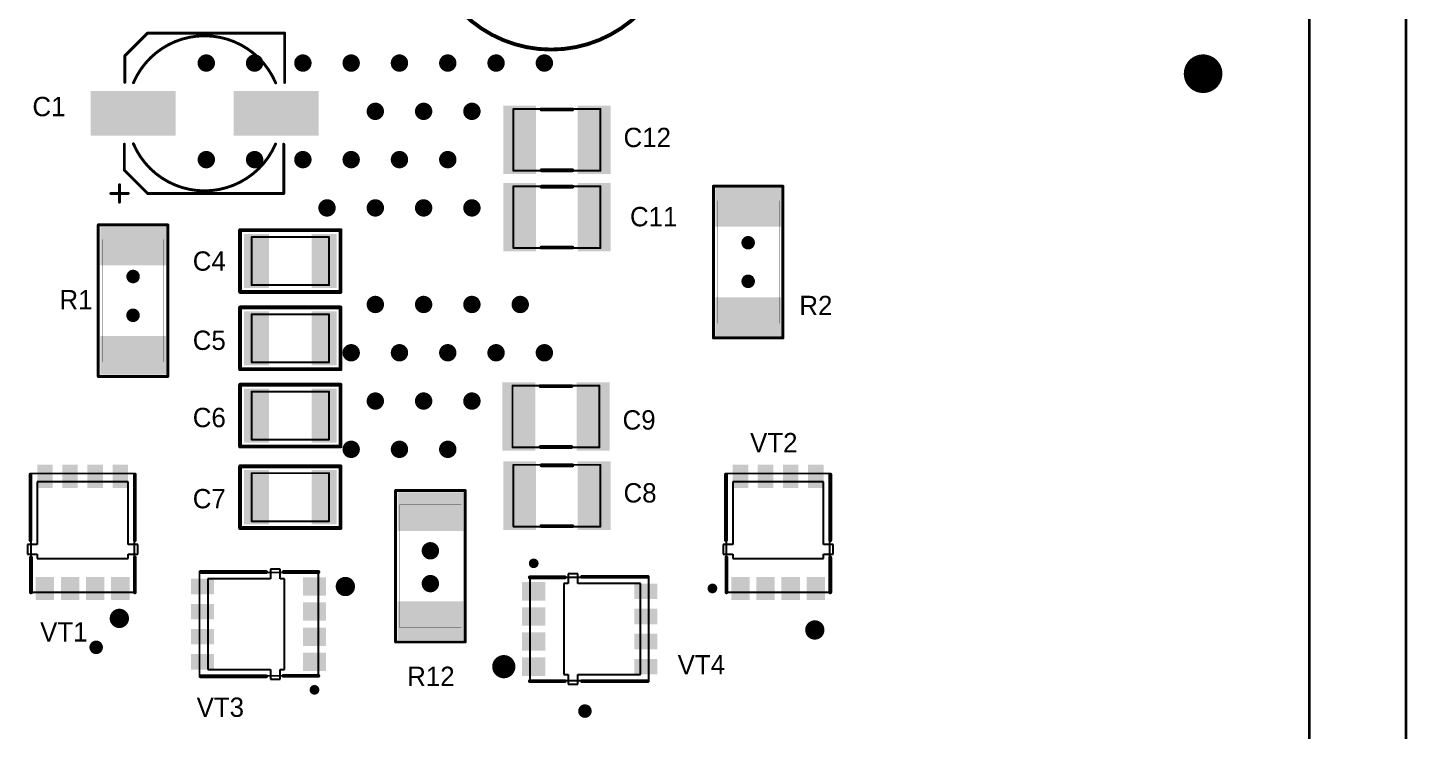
# Model space of a CAD drawing. Header units: millimetres. Extents: x 401 to 511, y 209 to 411.
# Drawn here: x 439.5 to 510.9, y 327.9 to 364.3 of the extents above; entities that cross this region are included whole.
import ezdxf

# ---------------------------------------------------------------- set-up
doc = ezdxf.new("R2010")
doc.units = ezdxf.units.MM
for name, color, linetype in [('BottomSolder', 6, 'Continuous'), ('KeepOutLayer', 6, 'Continuous'), ('Mechanical1', 6, 'Continuous'), ('MultiLayer', 9, 'Continuous'), ('TopOverlay', 2, 'Continuous'), ('TopSolder', 216, 'Continuous')]:
    doc.layers.add(name, color=color, linetype=linetype)

msp = doc.modelspace()

# ---------------------------------------------------------------- linework, layer by layer
at = {"layer": 'BottomSolder'}
for points, const_width in [([(448.525, 362.5, 1), (448.975, 362.5, 1)], 0.45), ([(451.025, 362.5, 1), (451.475, 362.5, 1)], 0.45), ([(453.525, 362.5, 1), (453.975, 362.5, 1)], 0.45), ([(456.025, 362.5, 1), (456.475, 362.5, 1)], 0.45), ([(458.525, 362.5, 1), (458.975, 362.5, 1)], 0.45), ([(461.025, 362.5, 1), (461.475, 362.5, 1)], 0.45), ([(463.525, 362.5, 1), (463.975, 362.5, 1)], 0.45), ([(466.025, 362.5, 1), (466.475, 362.5, 1)], 0.45), ([(499.85, 361.948, 1), (500.85, 361.948, 1)], 1), ([(457.275, 360, 1), (457.725, 360, 1)], 0.45), ([(459.775, 360, 1), (460.225, 360, 1)], 0.45), ([(462.275, 360, 1), (462.725, 360, 1)], 0.45), ([(448.525, 357.5, 1), (448.975, 357.5, 1)], 0.45), ([(451.025, 357.5, 1), (451.475, 357.5, 1)], 0.45), ([(453.525, 357.5, 1), (453.975, 357.5, 1)], 0.45), ([(456.025, 357.5, 1), (456.475, 357.5, 1)], 0.45), ([(458.525, 357.5, 1), (458.975, 357.5, 1)], 0.45), ([(461.025, 357.5, 1), (461.475, 357.5, 1)], 0.45), ([(454.775, 355, 1), (455.225, 355, 1)], 0.45), ([(457.275, 355, 1), (457.725, 355, 1)], 0.45), ([(459.775, 355, 1), (460.225, 355, 1)], 0.45), ([(462.275, 355, 1), (462.725, 355, 1)], 0.45), ([(476.625, 353.198, 1), (476.975, 353.198, 1)], 0.35), ([(444.784, 351.448, 1), (445.134, 351.448, 1)], 0.35), ([(476.625, 351.198, 1), (476.975, 351.198, 1)], 0.35), ([(457.275, 350, 1), (457.725, 350, 1)], 0.45), ([(459.775, 350, 1), (460.225, 350, 1)], 0.45), ([(462.275, 350, 1), (462.725, 350, 1)], 0.45), ([(464.775, 350, 1), (465.225, 350, 1)], 0.45), ([(444.782, 349.44, 1), (445.132, 349.44, 1)], 0.35), ([(456.025, 347.5, 1), (456.475, 347.5, 1)], 0.45), ([(458.525, 347.5, 1), (458.975, 347.5, 1)], 0.45), ([(461.025, 347.5, 1), (461.475, 347.5, 1)], 0.45), ([(463.525, 347.5, 1), (463.975, 347.5, 1)], 0.45), ([(466.025, 347.5, 1), (466.475, 347.5, 1)], 0.45), ([(457.275, 345, 1), (457.725, 345, 1)], 0.45), ([(459.775, 345, 1), (460.225, 345, 1)], 0.45), ([(462.275, 345, 1), (462.725, 345, 1)], 0.45), ([(456.025, 342.5, 1), (456.475, 342.5, 1)], 0.45), ([(458.525, 342.5, 1), (458.975, 342.5, 1)], 0.45), ([(461.025, 342.5, 1), (461.475, 342.5, 1)], 0.45), ([(460.125, 337.248, 1), (460.575, 337.248, 1)], 0.45), ([(455.7, 335.398, 1), (456.2, 335.398, 1)], 0.5), ([(460.125, 335.548, 1), (460.575, 335.548, 1)], 0.45), ([(444, 333.748, 1), (444.5, 333.748, 1)], 0.5), ([(480, 333.148, 1), (480.5, 333.148, 1)], 0.5), ([(442.875, 332.248, 1), (443.225, 332.248, 1)], 0.35), ([(463.85, 331.248, 1), (464.45, 331.248, 1)], 0.6), ([(468.175, 328.948, 1), (468.525, 328.948, 1)], 0.35)]:
    msp.add_lwpolyline(points, format="xyb", close=True, dxfattribs=dict(at, const_width=const_width))
at = {"layer": 'KeepOutLayer', "const_width": 0.15}
for points in [[(505.85, 210.448), (505.85, 410.448)], [(510.85, 210.448), (510.85, 410.448)]]:
    msp.add_lwpolyline(points, dxfattribs=at)
at = {"layer": 'Mechanical1'}
for points, const_width in [([(473.1, 369.698, 1), (460.1, 369.698, 1)], 0.1), ([(445.671, 364.048, 1), (445.746, 364.048, 1)], 0.075), ([(445.671, 364.048, 1), (445.746, 364.048, 1)], 0.075), ([(452.771, 364.048, 1), (452.846, 364.048, 1)], 0.075), ([(452.771, 364.048, 1), (452.846, 364.048, 1)], 0.075), ([(444.496, 362.873, 1), (444.571, 362.873, 1)], 0.075), ([(444.496, 362.873, 1), (444.571, 362.873, 1)], 0.075), ([(444.496, 361.498, 1), (444.571, 361.498, 1)], 0.075), ([(444.945, 361.487, 1), (445.02, 361.487, 1)], 0.075), ([(452.303, 361.475, 1), (452.378, 361.475, 1)], 0.075), ([(452.771, 361.498, 1), (452.846, 361.498, 1)], 0.075), ([(464.625, 360.123, 1), (464.675, 360.123, 1)], 0.05), ([(464.625, 360.123, 1), (464.675, 360.123, 1)], 0.05), ([(469.125, 360.123, 1), (469.175, 360.123, 1)], 0.05), ([(469.125, 360.123, 1), (469.175, 360.123, 1)], 0.05), ([(444.471, 358.298, 1), (444.546, 358.298, 1)], 0.075), ([(444.94, 358.32, 1), (445.015, 358.32, 1)], 0.075), ([(452.298, 358.308, 1), (452.373, 358.308, 1)], 0.075), ([(452.721, 358.298, 1), (452.796, 358.298, 1)], 0.075), ([(444.471, 356.948, 1), (444.546, 356.948, 1)], 0.075), ([(444.471, 356.948, 1), (444.546, 356.948, 1)], 0.075), ([(464.625, 356.923, 1), (464.675, 356.923, 1)], 0.05), ([(464.625, 356.923, 1), (464.675, 356.923, 1)], 0.05), ([(469.125, 356.923, 1), (469.175, 356.923, 1)], 0.05), ([(469.125, 356.923, 1), (469.175, 356.923, 1)], 0.05), ([(443.771, 355.748, 1), (443.846, 355.748, 1)], 0.075), ([(444.221, 356.198, 1), (444.296, 356.198, 1)], 0.075), ([(444.671, 355.748, 1), (444.746, 355.748, 1)], 0.075), ([(445.671, 355.748, 1), (445.746, 355.748, 1)], 0.075), ([(445.671, 355.748, 1), (445.746, 355.748, 1)], 0.075), ([(452.721, 355.748, 1), (452.796, 355.748, 1)], 0.075), ([(452.721, 355.748, 1), (452.796, 355.748, 1)], 0.075), ([(464.625, 356.123, 1), (464.675, 356.123, 1)], 0.05), ([(464.625, 356.123, 1), (464.675, 356.123, 1)], 0.05), ([(469.125, 356.123, 1), (469.175, 356.123, 1)], 0.05), ([(469.125, 356.123, 1), (469.175, 356.123, 1)], 0.05), ([(444.221, 355.298, 1), (444.296, 355.298, 1)], 0.075), ([(475.198, 355.373, 1), (475.203, 355.373, 1)], 0.005), ([(475.198, 355.373, 1), (475.203, 355.373, 1)], 0.005), ([(478.398, 355.373, 1), (478.403, 355.373, 1)], 0.005), ([(478.398, 355.373, 1), (478.403, 355.373, 1)], 0.005), ([(443.355, 353.373, 1), (443.36, 353.373, 1)], 0.005), ([(443.355, 353.373, 1), (443.36, 353.373, 1)], 0.005), ([(446.555, 353.373, 1), (446.56, 353.373, 1)], 0.005), ([(446.555, 353.373, 1), (446.56, 353.373, 1)], 0.005), ([(451.075, 353.492, 1), (451.125, 353.492, 1)], 0.05), ([(451.075, 353.492, 1), (451.125, 353.492, 1)], 0.05), ([(455.075, 353.492, 1), (455.125, 353.492, 1)], 0.05), ([(455.075, 353.492, 1), (455.125, 353.492, 1)], 0.05), ([(464.625, 352.923, 1), (464.675, 352.923, 1)], 0.05), ([(464.625, 352.923, 1), (464.675, 352.923, 1)], 0.05), ([(469.125, 352.923, 1), (469.175, 352.923, 1)], 0.05), ([(469.125, 352.923, 1), (469.175, 352.923, 1)], 0.05), ([(451.075, 351.003, 1), (451.125, 351.003, 1)], 0.05), ([(451.075, 351.003, 1), (451.125, 351.003, 1)], 0.05), ([(455.075, 351.003, 1), (455.125, 351.003, 1)], 0.05), ([(455.075, 351.003, 1), (455.125, 351.003, 1)], 0.05), ([(451.075, 349.492, 1), (451.125, 349.492, 1)], 0.05), ([(451.075, 349.492, 1), (451.125, 349.492, 1)], 0.05), ([(455.075, 349.492, 1), (455.125, 349.492, 1)], 0.05), ([(455.075, 349.492, 1), (455.125, 349.492, 1)], 0.05), ([(475.198, 349.023, 1), (475.203, 349.023, 1)], 0.005), ([(475.198, 349.023, 1), (475.203, 349.023, 1)], 0.005), ([(478.398, 349.023, 1), (478.403, 349.023, 1)], 0.005), ([(478.398, 349.023, 1), (478.403, 349.023, 1)], 0.005), ([(443.355, 347.023, 1), (443.36, 347.023, 1)], 0.005), ([(443.355, 347.023, 1), (443.36, 347.023, 1)], 0.005), ([(446.555, 347.023, 1), (446.56, 347.023, 1)], 0.005), ([(446.555, 347.023, 1), (446.56, 347.023, 1)], 0.005), ([(451.075, 347.003, 1), (451.125, 347.003, 1)], 0.05), ([(451.075, 347.003, 1), (451.125, 347.003, 1)], 0.05), ([(455.075, 347.003, 1), (455.125, 347.003, 1)], 0.05), ([(455.075, 347.003, 1), (455.125, 347.003, 1)], 0.05), ([(464.575, 345.798, 1), (464.625, 345.798, 1)], 0.05), ([(464.575, 345.798, 1), (464.625, 345.798, 1)], 0.05), ([(469.075, 345.798, 1), (469.125, 345.798, 1)], 0.05), ([(469.075, 345.798, 1), (469.125, 345.798, 1)], 0.05), ([(451.075, 345.492, 1), (451.125, 345.492, 1)], 0.05), ([(451.075, 345.492, 1), (451.125, 345.492, 1)], 0.05), ([(455.075, 345.492, 1), (455.125, 345.492, 1)], 0.05), ([(455.075, 345.492, 1), (455.125, 345.492, 1)], 0.05), ([(451.075, 343.003, 1), (451.125, 343.003, 1)], 0.05), ([(451.075, 343.003, 1), (451.125, 343.003, 1)], 0.05), ([(455.075, 343.003, 1), (455.125, 343.003, 1)], 0.05), ([(455.075, 343.003, 1), (455.125, 343.003, 1)], 0.05), ([(464.575, 342.598, 1), (464.625, 342.598, 1)], 0.05), ([(464.575, 342.598, 1), (464.625, 342.598, 1)], 0.05), ([(469.075, 342.598, 1), (469.125, 342.598, 1)], 0.05), ([(469.075, 342.598, 1), (469.125, 342.598, 1)], 0.05), ([(464.625, 341.698, 1), (464.675, 341.698, 1)], 0.05), ([(464.625, 341.698, 1), (464.675, 341.698, 1)], 0.05), ([(469.125, 341.698, 1), (469.175, 341.698, 1)], 0.05), ([(469.125, 341.698, 1), (469.175, 341.698, 1)], 0.05), ([(439.65, 341.248, 1), (439.7, 341.248, 1)], 0.05), ([(439.65, 341.248, 1), (439.7, 341.248, 1)], 0.05), ([(445, 341.248, 1), (445.05, 341.248, 1)], 0.05), ([(445, 341.248, 1), (445.05, 341.248, 1)], 0.05), ([(451.075, 341.267, 1), (451.125, 341.267, 1)], 0.05), ([(451.075, 341.267, 1), (451.125, 341.267, 1)], 0.05), ([(455.075, 341.267, 1), (455.125, 341.267, 1)], 0.05), ([(455.075, 341.267, 1), (455.125, 341.267, 1)], 0.05), ([(475.65, 341.248, 1), (475.7, 341.248, 1)], 0.05), ([(475.65, 341.248, 1), (475.7, 341.248, 1)], 0.05), ([(481, 341.248, 1), (481.05, 341.248, 1)], 0.05), ([(481, 341.248, 1), (481.05, 341.248, 1)], 0.05), ([(458.748, 339.623, 1), (458.753, 339.623, 1)], 0.005), ([(458.748, 339.623, 1), (458.753, 339.623, 1)], 0.005), ([(461.948, 339.623, 1), (461.953, 339.623, 1)], 0.005), ([(461.948, 339.623, 1), (461.953, 339.623, 1)], 0.005), ([(451.075, 338.778, 1), (451.125, 338.778, 1)], 0.05), ([(451.075, 338.778, 1), (451.125, 338.778, 1)], 0.05), ([(455.075, 338.778, 1), (455.125, 338.778, 1)], 0.05), ([(455.075, 338.778, 1), (455.125, 338.778, 1)], 0.05), ([(464.625, 338.498, 1), (464.675, 338.498, 1)], 0.05), ([(464.625, 338.498, 1), (464.675, 338.498, 1)], 0.05), ([(469.125, 338.498, 1), (469.175, 338.498, 1)], 0.05), ([(469.125, 338.498, 1), (469.175, 338.498, 1)], 0.05), ([(465.575, 336.598, 1), (465.825, 336.598, 1)], 0.25), ([(448.375, 336.123, 1), (448.425, 336.123, 1)], 0.05), ([(448.375, 336.123, 1), (448.425, 336.123, 1)], 0.05), ([(454.525, 336.123, 1), (454.575, 336.123, 1)], 0.05), ([(454.525, 336.123, 1), (454.575, 336.123, 1)], 0.05), ([(465.475, 335.872, 1), (465.525, 335.872, 1)], 0.05), ([(465.475, 335.872, 1), (465.525, 335.872, 1)], 0.05), ([(471.625, 335.872, 1), (471.675, 335.872, 1)], 0.05), ([(471.625, 335.872, 1), (471.675, 335.872, 1)], 0.05), ([(439.65, 335.098, 1), (439.7, 335.098, 1)], 0.05), ([(439.65, 335.098, 1), (439.7, 335.098, 1)], 0.05), ([(445, 335.098, 1), (445.05, 335.098, 1)], 0.05), ([(445, 335.098, 1), (445.05, 335.098, 1)], 0.05), ([(474.825, 335.298, 1), (475.075, 335.298, 1)], 0.25), ([(475.65, 335.098, 1), (475.7, 335.098, 1)], 0.05), ([(475.65, 335.098, 1), (475.7, 335.098, 1)], 0.05), ([(481, 335.098, 1), (481.05, 335.098, 1)], 0.05), ([(481, 335.098, 1), (481.05, 335.098, 1)], 0.05), ([(458.748, 333.273, 1), (458.753, 333.273, 1)], 0.005), ([(458.748, 333.273, 1), (458.753, 333.273, 1)], 0.005), ([(461.948, 333.273, 1), (461.953, 333.273, 1)], 0.005), ([(461.948, 333.273, 1), (461.953, 333.273, 1)], 0.005), ([(448.375, 330.773, 1), (448.425, 330.773, 1)], 0.05), ([(448.375, 330.773, 1), (448.425, 330.773, 1)], 0.05), ([(454.525, 330.773, 1), (454.575, 330.773, 1)], 0.05), ([(454.525, 330.773, 1), (454.575, 330.773, 1)], 0.05), ([(454.225, 330.048, 1), (454.475, 330.048, 1)], 0.25), ([(465.475, 330.522, 1), (465.525, 330.522, 1)], 0.05), ([(465.475, 330.522, 1), (465.525, 330.522, 1)], 0.05), ([(471.625, 330.522, 1), (471.675, 330.522, 1)], 0.05), ([(471.625, 330.522, 1), (471.675, 330.522, 1)], 0.05)]:
    msp.add_lwpolyline(points, format="xyb", close=True, dxfattribs=dict(at, const_width=const_width))
for points, const_width in [([(444.534, 362.873), (445.709, 364.048)], 0.15), ([(445.709, 364.048), (452.809, 364.048)], 0.15), ([(452.809, 361.498), (452.809, 364.048)], 0.15), ([(444.534, 361.498), (444.534, 362.873)], 0.15), ([(464.65, 360.123), (469.15, 360.123)], 0.1), ([(464.65, 356.923), (464.65, 360.123)], 0.1), ([(469.15, 356.923), (469.15, 360.123)], 0.1), ([(444.509, 356.948), (444.509, 358.298)], 0.15), ([(452.759, 355.748), (452.759, 358.298)], 0.15), ([(444.509, 356.948), (445.709, 355.748)], 0.15), ([(464.65, 356.923), (469.15, 356.923)], 0.1), ([(443.809, 355.748), (444.709, 355.748)], 0.15), ([(444.259, 355.298), (444.259, 356.198)], 0.15), ([(445.709, 355.748), (452.759, 355.748)], 0.15), ([(464.65, 356.123), (469.15, 356.123)], 0.1), ([(464.65, 352.923), (464.65, 356.123)], 0.1), ([(469.15, 352.923), (469.15, 356.123)], 0.1), ([(475.2, 355.373), (478.4, 355.373)], 0.01), ([(475.2, 349.023), (475.2, 355.373)], 0.01), ([(478.4, 349.023), (478.4, 355.373)], 0.01), ([(443.357, 353.373), (446.557, 353.373)], 0.01), ([(443.357, 347.023), (443.357, 353.373)], 0.01), ([(446.557, 347.023), (446.557, 353.373)], 0.01), ([(451.1, 353.492), (455.1, 353.492)], 0.1), ([(451.1, 351.003), (451.1, 353.492)], 0.1), ([(455.1, 351.003), (455.1, 353.492)], 0.1), ([(464.65, 352.923), (469.15, 352.923)], 0.1), ([(451.1, 351.003), (455.1, 351.003)], 0.1), ([(451.1, 349.492), (455.1, 349.492)], 0.1), ([(451.1, 347.003), (451.1, 349.492)], 0.1), ([(455.1, 347.003), (455.1, 349.492)], 0.1), ([(475.2, 349.023), (478.4, 349.023)], 0.01), ([(443.357, 347.023), (446.557, 347.023)], 0.01), ([(451.1, 347.003), (455.1, 347.003)], 0.1), ([(464.6, 345.798), (469.1, 345.798)], 0.1), ([(464.6, 342.598), (464.6, 345.798)], 0.1), ([(469.1, 342.598), (469.1, 345.798)], 0.1), ([(451.1, 345.492), (455.1, 345.492)], 0.1), ([(451.1, 343.003), (451.1, 345.492)], 0.1), ([(455.1, 343.003), (455.1, 345.492)], 0.1), ([(451.1, 343.003), (455.1, 343.003)], 0.1), ([(464.6, 342.598), (469.1, 342.598)], 0.1), ([(464.65, 341.698), (469.15, 341.698)], 0.1), ([(464.65, 338.498), (464.65, 341.698)], 0.1), ([(469.15, 338.498), (469.15, 341.698)], 0.1), ([(439.675, 341.248), (445.025, 341.248)], 0.1), ([(439.675, 335.098), (439.675, 341.248)], 0.1), ([(445.025, 335.098), (445.025, 341.248)], 0.1), ([(451.1, 341.267), (455.1, 341.267)], 0.1), ([(451.1, 338.778), (451.1, 341.267)], 0.1), ([(455.1, 338.778), (455.1, 341.267)], 0.1), ([(475.675, 341.248), (481.025, 341.248)], 0.1), ([(475.675, 335.098), (475.675, 341.248)], 0.1), ([(481.025, 335.098), (481.025, 341.248)], 0.1), ([(458.75, 333.273), (458.75, 339.623)], 0.01), ([(458.75, 339.623), (461.95, 339.623)], 0.01), ([(461.95, 333.273), (461.95, 339.623)], 0.01), ([(451.1, 338.778), (455.1, 338.778)], 0.1), ([(464.65, 338.498), (469.15, 338.498)], 0.1), ([(448.4, 330.773), (448.4, 336.123)], 0.1), ([(448.4, 336.123), (454.55, 336.123)], 0.1), ([(454.55, 330.773), (454.55, 336.123)], 0.1), ([(465.5, 330.522), (465.5, 335.872)], 0.1), ([(465.5, 335.872), (471.65, 335.872)], 0.1), ([(471.65, 330.522), (471.65, 335.872)], 0.1), ([(439.675, 335.098), (445.025, 335.098)], 0.1), ([(475.675, 335.098), (481.025, 335.098)], 0.1), ([(458.75, 333.273), (461.95, 333.273)], 0.01), ([(448.4, 330.773), (454.55, 330.773)], 0.1), ([(465.5, 330.522), (471.65, 330.522)], 0.1)]:
    msp.add_lwpolyline(points, dxfattribs=dict(at, const_width=const_width))
at = {"layer": 'Mechanical1', "const_width": 0.15}
for points in [[(444.982, 361.487, -0.660589), (452.341, 361.475)], [(452.335, 358.308, -0.660589), (444.977, 358.32)]]:
    msp.add_lwpolyline(points, format="xyb", dxfattribs=at)
at = {"layer": 'MultiLayer'}
for points, const_width in [([(448.575, 362.5, 1), (448.925, 362.5, 1)], 0.35), ([(451.075, 362.5, 1), (451.425, 362.5, 1)], 0.35), ([(453.575, 362.5, 1), (453.925, 362.5, 1)], 0.35), ([(456.075, 362.5, 1), (456.425, 362.5, 1)], 0.35), ([(458.575, 362.5, 1), (458.925, 362.5, 1)], 0.35), ([(461.075, 362.5, 1), (461.425, 362.5, 1)], 0.35), ([(463.575, 362.5, 1), (463.925, 362.5, 1)], 0.35), ([(466.075, 362.5, 1), (466.425, 362.5, 1)], 0.35), ([(457.325, 360, 1), (457.675, 360, 1)], 0.35), ([(459.825, 360, 1), (460.175, 360, 1)], 0.35), ([(462.325, 360, 1), (462.675, 360, 1)], 0.35), ([(448.575, 357.5, 1), (448.925, 357.5, 1)], 0.35), ([(451.075, 357.5, 1), (451.425, 357.5, 1)], 0.35), ([(453.575, 357.5, 1), (453.925, 357.5, 1)], 0.35), ([(456.075, 357.5, 1), (456.425, 357.5, 1)], 0.35), ([(458.575, 357.5, 1), (458.925, 357.5, 1)], 0.35), ([(461.075, 357.5, 1), (461.425, 357.5, 1)], 0.35), ([(454.825, 355, 1), (455.175, 355, 1)], 0.35), ([(457.325, 355, 1), (457.675, 355, 1)], 0.35), ([(459.825, 355, 1), (460.175, 355, 1)], 0.35), ([(462.325, 355, 1), (462.675, 355, 1)], 0.35), ([(476.625, 353.198, 1), (476.975, 353.198, 1)], 0.35), ([(444.784, 351.448, 1), (445.134, 351.448, 1)], 0.35), ([(476.625, 351.198, 1), (476.975, 351.198, 1)], 0.35), ([(457.325, 350, 1), (457.675, 350, 1)], 0.35), ([(459.825, 350, 1), (460.175, 350, 1)], 0.35), ([(462.325, 350, 1), (462.675, 350, 1)], 0.35), ([(464.825, 350, 1), (465.175, 350, 1)], 0.35), ([(444.782, 349.44, 1), (445.132, 349.44, 1)], 0.35), ([(456.075, 347.5, 1), (456.425, 347.5, 1)], 0.35), ([(458.575, 347.5, 1), (458.925, 347.5, 1)], 0.35), ([(461.075, 347.5, 1), (461.425, 347.5, 1)], 0.35), ([(463.575, 347.5, 1), (463.925, 347.5, 1)], 0.35), ([(466.075, 347.5, 1), (466.425, 347.5, 1)], 0.35), ([(457.325, 345, 1), (457.675, 345, 1)], 0.35), ([(459.825, 345, 1), (460.175, 345, 1)], 0.35), ([(462.325, 345, 1), (462.675, 345, 1)], 0.35), ([(456.075, 342.5, 1), (456.425, 342.5, 1)], 0.35), ([(458.575, 342.5, 1), (458.925, 342.5, 1)], 0.35), ([(461.075, 342.5, 1), (461.425, 342.5, 1)], 0.35), ([(460.175, 337.248, 1), (460.525, 337.248, 1)], 0.35), ([(455.7, 335.398, 1), (456.2, 335.398, 1)], 0.5), ([(460.175, 335.548, 1), (460.525, 335.548, 1)], 0.35), ([(444, 333.748, 1), (444.5, 333.748, 1)], 0.5), ([(480, 333.148, 1), (480.5, 333.148, 1)], 0.5), ([(442.875, 332.248, 1), (443.225, 332.248, 1)], 0.35), ([(463.9, 331.248, 1), (464.4, 331.248, 1)], 0.5), ([(468.175, 328.948, 1), (468.525, 328.948, 1)], 0.35)]:
    msp.add_lwpolyline(points, format="xyb", close=True, dxfattribs=dict(at, const_width=const_width))
at = {"layer": 'TopOverlay'}
for points, const_width in [([(473.1, 369.698, 1), (460.1, 369.698, 1)], 0.2), ([(445.671, 364.048, 1), (445.746, 364.048, 1)], 0.075), ([(445.671, 364.048, 1), (445.746, 364.048, 1)], 0.075), ([(452.771, 364.048, 1), (452.846, 364.048, 1)], 0.075), ([(452.771, 364.048, 1), (452.846, 364.048, 1)], 0.075), ([(444.496, 362.873, 1), (444.571, 362.873, 1)], 0.075), ([(444.496, 362.873, 1), (444.571, 362.873, 1)], 0.075), ([(444.496, 361.498, 1), (444.571, 361.498, 1)], 0.075), ([(444.945, 361.487, 1), (445.02, 361.487, 1)], 0.075), ([(452.303, 361.475, 1), (452.378, 361.475, 1)], 0.075), ([(452.771, 361.498, 1), (452.846, 361.498, 1)], 0.075), ([(466.05, 360.098, 1), (466.15, 360.098, 1)], 0.1), ([(467.65, 360.098, 1), (467.75, 360.098, 1)], 0.1), ([(444.471, 358.298, 1), (444.546, 358.298, 1)], 0.075), ([(444.94, 358.32, 1), (445.015, 358.32, 1)], 0.075), ([(452.298, 358.308, 1), (452.373, 358.308, 1)], 0.075), ([(452.721, 358.298, 1), (452.796, 358.298, 1)], 0.075), ([(444.471, 356.948, 1), (444.546, 356.948, 1)], 0.075), ([(444.471, 356.948, 1), (444.546, 356.948, 1)], 0.075), ([(466.05, 356.948, 1), (466.15, 356.948, 1)], 0.1), ([(467.65, 356.948, 1), (467.75, 356.948, 1)], 0.1), ([(443.771, 355.748, 1), (443.846, 355.748, 1)], 0.075), ([(444.221, 356.198, 1), (444.296, 356.198, 1)], 0.075), ([(444.671, 355.748, 1), (444.746, 355.748, 1)], 0.075), ([(445.671, 355.748, 1), (445.746, 355.748, 1)], 0.075), ([(445.671, 355.748, 1), (445.746, 355.748, 1)], 0.075), ([(452.721, 355.748, 1), (452.796, 355.748, 1)], 0.075), ([(452.721, 355.748, 1), (452.796, 355.748, 1)], 0.075), ([(466.05, 356.098, 1), (466.15, 356.098, 1)], 0.1), ([(467.65, 356.098, 1), (467.75, 356.098, 1)], 0.1), ([(474.963, 356.123, 1), (475.038, 356.123, 1)], 0.075), ([(474.963, 356.123, 1), (475.038, 356.123, 1)], 0.075), ([(478.562, 356.123, 1), (478.638, 356.123, 1)], 0.075), ([(478.562, 356.123, 1), (478.638, 356.123, 1)], 0.075), ([(444.221, 355.298, 1), (444.296, 355.298, 1)], 0.075), ([(443.12, 354.123, 1), (443.195, 354.123, 1)], 0.075), ([(443.12, 354.123, 1), (443.195, 354.123, 1)], 0.075), ([(446.72, 354.123, 1), (446.795, 354.123, 1)], 0.075), ([(446.72, 354.123, 1), (446.795, 354.123, 1)], 0.075), ([(450.45, 353.848, 1), (450.55, 353.848, 1)], 0.1), ([(450.45, 353.848, 1), (450.55, 353.848, 1)], 0.1), ([(455.65, 353.848, 1), (455.75, 353.848, 1)], 0.1), ([(455.65, 353.848, 1), (455.75, 353.848, 1)], 0.1), ([(466.05, 352.948, 1), (466.15, 352.948, 1)], 0.1), ([(467.65, 352.948, 1), (467.75, 352.948, 1)], 0.1), ([(450.45, 350.648, 1), (450.55, 350.648, 1)], 0.1), ([(450.45, 350.648, 1), (450.55, 350.648, 1)], 0.1), ([(455.65, 350.648, 1), (455.75, 350.648, 1)], 0.1), ([(455.65, 350.648, 1), (455.75, 350.648, 1)], 0.1), ([(450.45, 349.848, 1), (450.55, 349.848, 1)], 0.1), ([(450.45, 349.848, 1), (450.55, 349.848, 1)], 0.1), ([(455.65, 349.848, 1), (455.75, 349.848, 1)], 0.1), ([(455.65, 349.848, 1), (455.75, 349.848, 1)], 0.1), ([(474.963, 348.273, 1), (475.038, 348.273, 1)], 0.075), ([(474.963, 348.273, 1), (475.038, 348.273, 1)], 0.075), ([(478.562, 348.273, 1), (478.638, 348.273, 1)], 0.075), ([(478.562, 348.273, 1), (478.638, 348.273, 1)], 0.075), ([(450.45, 346.648, 1), (450.55, 346.648, 1)], 0.1), ([(450.45, 346.648, 1), (450.55, 346.648, 1)], 0.1), ([(455.65, 346.648, 1), (455.75, 346.648, 1)], 0.1), ([(455.65, 346.648, 1), (455.75, 346.648, 1)], 0.1), ([(443.12, 346.273, 1), (443.195, 346.273, 1)], 0.075), ([(443.12, 346.273, 1), (443.195, 346.273, 1)], 0.075), ([(446.72, 346.273, 1), (446.795, 346.273, 1)], 0.075), ([(446.72, 346.273, 1), (446.795, 346.273, 1)], 0.075), ([(450.45, 345.848, 1), (450.55, 345.848, 1)], 0.1), ([(450.45, 345.848, 1), (450.55, 345.848, 1)], 0.1), ([(455.65, 345.848, 1), (455.75, 345.848, 1)], 0.1), ([(455.65, 345.848, 1), (455.75, 345.848, 1)], 0.1), ([(466, 345.773, 1), (466.1, 345.773, 1)], 0.1), ([(467.6, 345.773, 1), (467.7, 345.773, 1)], 0.1), ([(450.45, 342.648, 1), (450.55, 342.648, 1)], 0.1), ([(450.45, 342.648, 1), (450.55, 342.648, 1)], 0.1), ([(455.65, 342.648, 1), (455.75, 342.648, 1)], 0.1), ([(455.65, 342.648, 1), (455.75, 342.648, 1)], 0.1), ([(466, 342.623, 1), (466.1, 342.623, 1)], 0.1), ([(467.6, 342.623, 1), (467.7, 342.623, 1)], 0.1), ([(450.45, 341.623, 1), (450.55, 341.623, 1)], 0.1), ([(450.45, 341.623, 1), (450.55, 341.623, 1)], 0.1), ([(455.65, 341.623, 1), (455.75, 341.623, 1)], 0.1), ([(455.65, 341.623, 1), (455.75, 341.623, 1)], 0.1), ([(466.05, 341.673, 1), (466.15, 341.673, 1)], 0.1), ([(467.65, 341.673, 1), (467.75, 341.673, 1)], 0.1), ([(439.6, 341.198, 1), (439.7, 341.198, 1)], 0.1), ([(445, 341.198, 1), (445.1, 341.198, 1)], 0.1), ([(475.6, 341.198, 1), (475.7, 341.198, 1)], 0.1), ([(481, 341.198, 1), (481.1, 341.198, 1)], 0.1), ([(458.513, 340.373, 1), (458.588, 340.373, 1)], 0.075), ([(458.513, 340.373, 1), (458.588, 340.373, 1)], 0.075), ([(462.112, 340.373, 1), (462.188, 340.373, 1)], 0.075), ([(462.112, 340.373, 1), (462.188, 340.373, 1)], 0.075), ([(466.05, 338.523, 1), (466.15, 338.523, 1)], 0.1), ([(467.65, 338.523, 1), (467.75, 338.523, 1)], 0.1), ([(439.6, 337.798, 1), (439.7, 337.798, 1)], 0.1), ([(445, 337.798, 1), (445.1, 337.798, 1)], 0.1), ([(450.45, 338.423, 1), (450.55, 338.423, 1)], 0.1), ([(450.45, 338.423, 1), (450.55, 338.423, 1)], 0.1), ([(455.65, 338.423, 1), (455.75, 338.423, 1)], 0.1), ([(455.65, 338.423, 1), (455.75, 338.423, 1)], 0.1), ([(475.6, 337.798, 1), (475.7, 337.798, 1)], 0.1), ([(481, 337.798, 1), (481.1, 337.798, 1)], 0.1), ([(439.625, 336.897, 1), (439.725, 336.897, 1)], 0.1), ([(445, 336.898, 1), (445.1, 336.898, 1)], 0.1), ([(465.825, 336.598, 1), (465.575, 336.598, 1)], 0.25), ([(465.513, 336.598, 1), (465.637, 336.598, 1)], 0.125), ([(465.763, 336.598, 1), (465.888, 336.598, 1)], 0.125), ([(475.625, 336.897, 1), (475.725, 336.897, 1)], 0.1), ([(481, 336.898, 1), (481.1, 336.898, 1)], 0.1), ([(448.4, 336.148, 1), (448.5, 336.148, 1)], 0.1), ([(451.8, 336.148, 1), (451.9, 336.148, 1)], 0.1), ([(452.7, 336.148, 1), (452.8, 336.148, 1)], 0.1), ([(454.5, 336.148, 1), (454.6, 336.148, 1)], 0.1), ([(465.45, 335.873, 1), (465.55, 335.873, 1)], 0.1), ([(467.25, 335.873, 1), (467.35, 335.873, 1)], 0.1), ([(468.15, 335.898, 1), (468.25, 335.898, 1)], 0.1), ([(471.55, 335.898, 1), (471.65, 335.898, 1)], 0.1), ([(439.625, 335.097, 1), (439.725, 335.097, 1)], 0.1), ([(445, 335.098, 1), (445.1, 335.098, 1)], 0.1), ([(475.075, 335.298, 1), (474.825, 335.298, 1)], 0.25), ([(474.762, 335.298, 1), (474.887, 335.298, 1)], 0.125), ([(475.013, 335.298, 1), (475.138, 335.298, 1)], 0.125), ([(475.625, 335.097, 1), (475.725, 335.097, 1)], 0.1), ([(481, 335.098, 1), (481.1, 335.098, 1)], 0.1), ([(458.513, 332.523, 1), (458.588, 332.523, 1)], 0.075), ([(458.513, 332.523, 1), (458.588, 332.523, 1)], 0.075), ([(462.112, 332.523, 1), (462.188, 332.523, 1)], 0.075), ([(462.112, 332.523, 1), (462.188, 332.523, 1)], 0.075), ([(448.4, 330.748, 1), (448.5, 330.748, 1)], 0.1), ([(451.8, 330.748, 1), (451.9, 330.748, 1)], 0.1), ([(452.7, 330.772, 1), (452.8, 330.772, 1)], 0.1), ([(454.5, 330.772, 1), (454.6, 330.772, 1)], 0.1), ([(454.475, 330.048, 1), (454.225, 330.048, 1)], 0.25), ([(454.163, 330.048, 1), (454.287, 330.048, 1)], 0.125), ([(454.413, 330.048, 1), (454.538, 330.048, 1)], 0.125), ([(465.45, 330.498, 1), (465.55, 330.498, 1)], 0.1), ([(467.25, 330.498, 1), (467.35, 330.498, 1)], 0.1), ([(468.15, 330.498, 1), (468.25, 330.498, 1)], 0.1), ([(471.55, 330.498, 1), (471.65, 330.498, 1)], 0.1)]:
    msp.add_lwpolyline(points, format="xyb", close=True, dxfattribs=dict(at, const_width=const_width))
for points, const_width in [([(444.534, 362.873), (445.709, 364.048)], 0.15), ([(445.709, 364.048), (452.809, 364.048)], 0.15), ([(452.809, 361.498), (452.809, 364.048)], 0.15), ([(444.534, 361.498), (444.534, 362.873)], 0.15), ([(466.1, 360.098), (467.7, 360.098)], 0.2), ([(444.509, 356.948), (444.509, 358.298)], 0.15), ([(452.759, 355.748), (452.759, 358.298)], 0.15), ([(444.509, 356.948), (445.709, 355.748)], 0.15), ([(466.1, 356.948), (467.7, 356.948)], 0.2), ([(443.809, 355.748), (444.709, 355.748)], 0.15), ([(444.259, 355.298), (444.259, 356.198)], 0.15), ([(445.709, 355.748), (452.759, 355.748)], 0.15), ([(466.1, 356.098), (467.7, 356.098)], 0.2), ([(475, 356.123), (478.6, 356.123)], 0.15), ([(475, 348.273), (475, 356.123)], 0.15), ([(478.6, 348.273), (478.6, 356.123)], 0.15), ([(443.157, 346.273), (443.157, 354.123)], 0.15), ([(443.157, 354.123), (446.757, 354.123)], 0.15), ([(446.757, 346.273), (446.757, 354.123)], 0.15), ([(450.5, 350.648), (450.5, 353.848)], 0.2), ([(450.5, 353.848), (455.7, 353.848)], 0.2), ([(455.7, 350.648), (455.7, 353.848)], 0.2), ([(466.1, 352.948), (467.7, 352.948)], 0.2), ([(450.5, 350.648), (455.7, 350.648)], 0.2), ([(450.5, 346.648), (450.5, 349.848)], 0.2), ([(450.5, 349.848), (455.7, 349.848)], 0.2), ([(455.7, 346.648), (455.7, 349.848)], 0.2), ([(475, 348.273), (478.6, 348.273)], 0.15), ([(450.5, 346.648), (455.7, 346.648)], 0.2), ([(443.157, 346.273), (446.757, 346.273)], 0.15), ([(450.5, 342.648), (450.5, 345.848)], 0.2), ([(450.5, 345.848), (455.7, 345.848)], 0.2), ([(455.7, 342.648), (455.7, 345.848)], 0.2), ([(466.05, 345.773), (467.65, 345.773)], 0.2), ([(450.5, 342.648), (455.7, 342.648)], 0.2), ([(466.05, 342.623), (467.65, 342.623)], 0.2), ([(450.5, 338.423), (450.5, 341.623)], 0.2), ([(450.5, 341.623), (455.7, 341.623)], 0.2), ([(455.7, 338.423), (455.7, 341.623)], 0.2), ([(466.1, 341.673), (467.7, 341.673)], 0.2), ([(439.65, 337.798), (439.65, 341.198)], 0.2), ([(445.05, 337.798), (445.05, 341.198)], 0.2), ([(475.65, 337.798), (475.65, 341.198)], 0.2), ([(481.05, 337.798), (481.05, 341.198)], 0.2), ([(458.55, 332.523), (458.55, 340.373)], 0.15), ([(458.55, 340.373), (462.15, 340.373)], 0.15), ([(462.15, 332.523), (462.15, 340.373)], 0.15), ([(466.1, 338.523), (467.7, 338.523)], 0.2), ([(450.5, 338.423), (455.7, 338.423)], 0.2), ([(439.675, 335.097), (439.675, 336.897)], 0.2), ([(445.05, 335.098), (445.05, 336.898)], 0.2), ([(475.675, 335.097), (475.675, 336.897)], 0.2), ([(481.05, 335.098), (481.05, 336.898)], 0.2), ([(448.45, 336.148), (451.85, 336.148)], 0.2), ([(452.75, 336.148), (454.55, 336.148)], 0.2), ([(465.5, 335.873), (467.3, 335.873)], 0.2), ([(468.2, 335.898), (471.6, 335.898)], 0.2), ([(458.55, 332.523), (462.15, 332.523)], 0.15), ([(448.45, 330.748), (451.85, 330.748)], 0.2), ([(452.75, 330.772), (454.55, 330.772)], 0.2), ([(465.5, 330.498), (467.3, 330.498)], 0.2), ([(468.2, 330.498), (471.6, 330.498)], 0.2)]:
    msp.add_lwpolyline(points, dxfattribs=dict(at, const_width=const_width))
at = {"layer": 'TopOverlay', "const_width": 0.15}
for points in [[(444.982, 361.487, -0.660589), (452.341, 361.475)], [(452.335, 358.308, -0.660589), (444.977, 358.32)]]:
    msp.add_lwpolyline(points, format="xyb", dxfattribs=at)
at = {"layer": 'TopSolder'}
for p, q in [((444.7, 340.823), (440, 340.823)), ((440, 340.823), (440, 337.573)), ((444.7, 337.573), (444.7, 340.823)), ((480.7, 340.823), (476, 340.823)), ((476, 340.823), (476, 337.573)), ((480.7, 337.573), (480.7, 340.823)), ((440, 337.573), (439.5, 337.573)), ((439.5, 337.573), (439.5, 337.073)), ((445.2, 337.573), (444.7, 337.573)), ((445.2, 337.073), (445.2, 337.573)), ((476, 337.573), (475.5, 337.573)), ((475.5, 337.573), (475.5, 337.073)), ((481.2, 337.573), (480.7, 337.573)), ((481.2, 337.073), (481.2, 337.573)), ((439.5, 337.073), (440, 337.073)), ((440, 337.073), (440, 336.848)), ((440, 336.848), (444.7, 336.848)), ((444.7, 336.848), (444.7, 337.073)), ((444.7, 337.073), (445.2, 337.073)), ((475.5, 337.073), (476, 337.073)), ((476, 337.073), (476, 336.848)), ((476, 336.848), (480.7, 336.848)), ((480.7, 336.848), (480.7, 337.073)), ((480.7, 337.073), (481.2, 337.073)), ((448.825, 335.798), (448.825, 331.098)), ((452.075, 335.798), (448.825, 335.798)), ((452.575, 336.298), (452.075, 336.298)), ((452.075, 336.298), (452.075, 335.798)), ((452.575, 335.798), (452.575, 336.298)), ((452.8, 335.798), (452.575, 335.798)), ((452.8, 331.098), (452.8, 335.798)), ((467.975, 336.048), (467.475, 336.048)), ((467.475, 336.048), (467.475, 335.548)), ((467.975, 335.548), (467.975, 336.048)), ((467.475, 335.548), (467.25, 335.548)), ((467.25, 335.548), (467.25, 330.848)), ((471.225, 335.548), (467.975, 335.548)), ((471.225, 330.848), (471.225, 335.548)), ((448.825, 331.098), (452.075, 331.098)), ((452.075, 331.098), (452.075, 330.598)), ((452.575, 330.598), (452.575, 331.098)), ((452.575, 331.098), (452.8, 331.098)), ((467.25, 330.848), (467.475, 330.848)), ((467.475, 330.848), (467.475, 330.348)), ((467.975, 330.348), (467.975, 330.848)), ((467.975, 330.848), (471.225, 330.848)), ((452.075, 330.598), (452.575, 330.598)), ((467.475, 330.348), (467.975, 330.348))]:
    msp.add_line(p, q, dxfattribs=at)
for points, const_width in [([(448.525, 362.5, 1), (448.975, 362.5, 1)], 0.45), ([(451.025, 362.5, 1), (451.475, 362.5, 1)], 0.45), ([(453.525, 362.5, 1), (453.975, 362.5, 1)], 0.45), ([(456.025, 362.5, 1), (456.475, 362.5, 1)], 0.45), ([(458.525, 362.5, 1), (458.975, 362.5, 1)], 0.45), ([(461.025, 362.5, 1), (461.475, 362.5, 1)], 0.45), ([(463.525, 362.5, 1), (463.975, 362.5, 1)], 0.45), ([(466.025, 362.5, 1), (466.475, 362.5, 1)], 0.45), ([(499.85, 361.948, 1), (500.85, 361.948, 1)], 1), ([(457.275, 360, 1), (457.725, 360, 1)], 0.45), ([(459.775, 360, 1), (460.225, 360, 1)], 0.45), ([(462.275, 360, 1), (462.725, 360, 1)], 0.45), ([(448.525, 357.5, 1), (448.975, 357.5, 1)], 0.45), ([(451.025, 357.5, 1), (451.475, 357.5, 1)], 0.45), ([(453.525, 357.5, 1), (453.975, 357.5, 1)], 0.45), ([(456.025, 357.5, 1), (456.475, 357.5, 1)], 0.45), ([(458.525, 357.5, 1), (458.975, 357.5, 1)], 0.45), ([(461.025, 357.5, 1), (461.475, 357.5, 1)], 0.45), ([(454.775, 355, 1), (455.225, 355, 1)], 0.45), ([(457.275, 355, 1), (457.725, 355, 1)], 0.45), ([(459.775, 355, 1), (460.225, 355, 1)], 0.45), ([(462.275, 355, 1), (462.725, 355, 1)], 0.45), ([(476.625, 353.198, 1), (476.975, 353.198, 1)], 0.35), ([(444.784, 351.448, 1), (445.134, 351.448, 1)], 0.35), ([(476.625, 351.198, 1), (476.975, 351.198, 1)], 0.35), ([(457.275, 350, 1), (457.725, 350, 1)], 0.45), ([(459.775, 350, 1), (460.225, 350, 1)], 0.45), ([(462.275, 350, 1), (462.725, 350, 1)], 0.45), ([(464.775, 350, 1), (465.225, 350, 1)], 0.45), ([(444.782, 349.44, 1), (445.132, 349.44, 1)], 0.35), ([(456.025, 347.5, 1), (456.475, 347.5, 1)], 0.45), ([(458.525, 347.5, 1), (458.975, 347.5, 1)], 0.45), ([(461.025, 347.5, 1), (461.475, 347.5, 1)], 0.45), ([(463.525, 347.5, 1), (463.975, 347.5, 1)], 0.45), ([(466.025, 347.5, 1), (466.475, 347.5, 1)], 0.45), ([(457.275, 345, 1), (457.725, 345, 1)], 0.45), ([(459.775, 345, 1), (460.225, 345, 1)], 0.45), ([(462.275, 345, 1), (462.725, 345, 1)], 0.45), ([(456.025, 342.5, 1), (456.475, 342.5, 1)], 0.45), ([(458.525, 342.5, 1), (458.975, 342.5, 1)], 0.45), ([(461.025, 342.5, 1), (461.475, 342.5, 1)], 0.45), ([(460.125, 337.248, 1), (460.575, 337.248, 1)], 0.45), ([(455.7, 335.398, 1), (456.2, 335.398, 1)], 0.5), ([(460.125, 335.548, 1), (460.575, 335.548, 1)], 0.45), ([(444, 333.748, 1), (444.5, 333.748, 1)], 0.5), ([(480, 333.148, 1), (480.5, 333.148, 1)], 0.5), ([(442.875, 332.248, 1), (443.225, 332.248, 1)], 0.35), ([(463.85, 331.248, 1), (464.45, 331.248, 1)], 0.6), ([(468.175, 328.948, 1), (468.525, 328.948, 1)], 0.35)]:
    msp.add_lwpolyline(points, format="xyb", close=True, dxfattribs=dict(at, const_width=const_width))
for points in [[(442.759, 358.748), (447.159, 358.748), (442.759, 361.048), (447.159, 361.048)], [(450.159, 358.748), (454.559, 358.748), (450.159, 361.048), (454.559, 361.048)], [(465.825, 356.748), (465.825, 360.298), (464.125, 356.748), (464.125, 360.298)], [(469.675, 356.748), (469.675, 360.298), (467.975, 356.748), (467.975, 360.298)], [(465.825, 352.748), (465.825, 356.298), (464.125, 352.748), (464.125, 356.298)], [(469.675, 352.748), (469.675, 356.298), (467.975, 352.748), (467.975, 356.298)], [(475.1, 356.023), (475.1, 354.023), (478.5, 356.023), (478.5, 354.023)], [(446.657, 352.023), (446.657, 354.023), (443.257, 352.023), (443.257, 354.023)], [(450.7, 353.648), (450.7, 350.848), (452, 353.648), (452, 350.848)], [(454.2, 353.648), (454.2, 350.848), (455.5, 353.648), (455.5, 350.848)], [(475.1, 350.373), (475.1, 348.373), (478.5, 350.373), (478.5, 348.373)], [(450.7, 349.648), (450.7, 346.848), (452, 349.648), (452, 346.848)], [(454.2, 349.648), (454.2, 346.848), (455.5, 349.648), (455.5, 346.848)], [(446.657, 346.373), (446.657, 348.373), (443.257, 346.373), (443.257, 348.373)], [(465.775, 342.423), (465.775, 345.973), (464.075, 342.423), (464.075, 345.973)], [(469.625, 342.423), (469.625, 345.973), (467.925, 342.423), (467.925, 345.973)], [(450.7, 345.648), (450.7, 342.848), (452, 345.648), (452, 342.848)], [(454.2, 345.648), (454.2, 342.848), (455.5, 345.648), (455.5, 342.848)], [(440, 340.498), (440.8, 340.498), (440, 341.698), (440.8, 341.698)], [(441.3, 340.498), (442.1, 340.498), (441.3, 341.698), (442.1, 341.698)], [(442.6, 340.498), (443.4, 340.498), (442.6, 341.698), (443.4, 341.698)], [(443.9, 340.498), (444.7, 340.498), (443.9, 341.698), (444.7, 341.698)], [(450.7, 341.423), (450.7, 338.623), (452, 341.423), (452, 338.623)], [(454.2, 341.423), (454.2, 338.623), (455.5, 341.423), (455.5, 338.623)], [(465.825, 338.323), (465.825, 341.873), (464.125, 338.323), (464.125, 341.873)], [(469.675, 338.323), (469.675, 341.873), (467.975, 338.323), (467.975, 341.873)], [(476, 340.498), (476.8, 340.498), (476, 341.698), (476.8, 341.698)], [(477.3, 340.498), (478.1, 340.498), (477.3, 341.698), (478.1, 341.698)], [(478.6, 340.498), (479.4, 340.498), (478.6, 341.698), (479.4, 341.698)], [(479.9, 340.498), (480.7, 340.498), (479.9, 341.698), (480.7, 341.698)], [(458.65, 340.273), (458.65, 338.273), (462.05, 340.273), (462.05, 338.273)], [(439.925, 334.698), (440.875, 334.698), (439.925, 335.898), (440.875, 335.898)], [(441.225, 334.698), (442.175, 334.698), (441.225, 335.898), (442.175, 335.898)], [(442.525, 334.698), (443.475, 334.698), (442.525, 335.898), (443.475, 335.898)], [(443.825, 334.698), (444.775, 334.698), (443.825, 335.898), (444.775, 335.898)], [(449.15, 334.998), (449.15, 335.798), (447.95, 334.998), (447.95, 335.798)], [(454.95, 334.923), (454.95, 335.873), (453.75, 334.923), (453.75, 335.873)], [(475.925, 334.698), (476.875, 334.698), (475.925, 335.898), (476.875, 335.898)], [(477.225, 334.698), (478.175, 334.698), (477.225, 335.898), (478.175, 335.898)], [(478.525, 334.698), (479.475, 334.698), (478.525, 335.898), (479.475, 335.898)], [(479.825, 334.698), (480.775, 334.698), (479.825, 335.898), (480.775, 335.898)], [(465.1, 335.623), (465.1, 334.673), (466.3, 335.623), (466.3, 334.673)], [(470.9, 335.548), (470.9, 334.748), (472.1, 335.548), (472.1, 334.748)], [(449.15, 333.698), (449.15, 334.498), (447.95, 333.698), (447.95, 334.498)], [(454.95, 333.623), (454.95, 334.573), (453.75, 333.623), (453.75, 334.573)], [(458.65, 334.623), (458.65, 332.623), (462.05, 334.623), (462.05, 332.623)], [(465.1, 334.323), (465.1, 333.373), (466.3, 334.323), (466.3, 333.373)], [(470.9, 334.248), (470.9, 333.448), (472.1, 334.248), (472.1, 333.448)], [(449.15, 332.398), (449.15, 333.198), (447.95, 332.398), (447.95, 333.198)], [(454.95, 332.323), (454.95, 333.273), (453.75, 332.323), (453.75, 333.273)], [(465.1, 333.023), (465.1, 332.073), (466.3, 333.023), (466.3, 332.073)], [(470.9, 332.948), (470.9, 332.148), (472.1, 332.948), (472.1, 332.148)], [(449.15, 331.098), (449.15, 331.898), (447.95, 331.098), (447.95, 331.898)], [(454.95, 331.023), (454.95, 331.973), (453.75, 331.023), (453.75, 331.973)], [(465.1, 331.723), (465.1, 330.773), (466.3, 331.723), (466.3, 330.773)], [(470.9, 331.648), (470.9, 330.848), (472.1, 331.648), (472.1, 330.848)]]:
    msp.add_solid(points, dxfattribs=at)

# ---------------------------------------------------------------- texts
at = {"layer": 'TopOverlay'}
for s, p in [('C1', (439.75, 359.748)), ('C12', (470.35, 358.148)), ('C11', (470.683, 354.048)), ('C4', (448.05, 351.748)), ('R1', (441.15, 349.748)), ('R2', (479.45, 349.448)), ('C5', (448.05, 347.648)), ('C6', (448.05, 343.648)), ('C9', (470.3, 343.523)), ('VT2', (476.9, 342.348)), ('C8', (470.35, 339.748)), ('C7', (448.05, 339.448)), ('VT1', (440.15, 332.548)), ('VT4', (473.15, 330.848)), ('R12', (459.15, 330.248)), ('VT3', (448.25, 328.648))]:
    msp.add_text(s, height=1, dxfattribs=at).set_placement(p)

doc.saveas('drawing.dxf')
